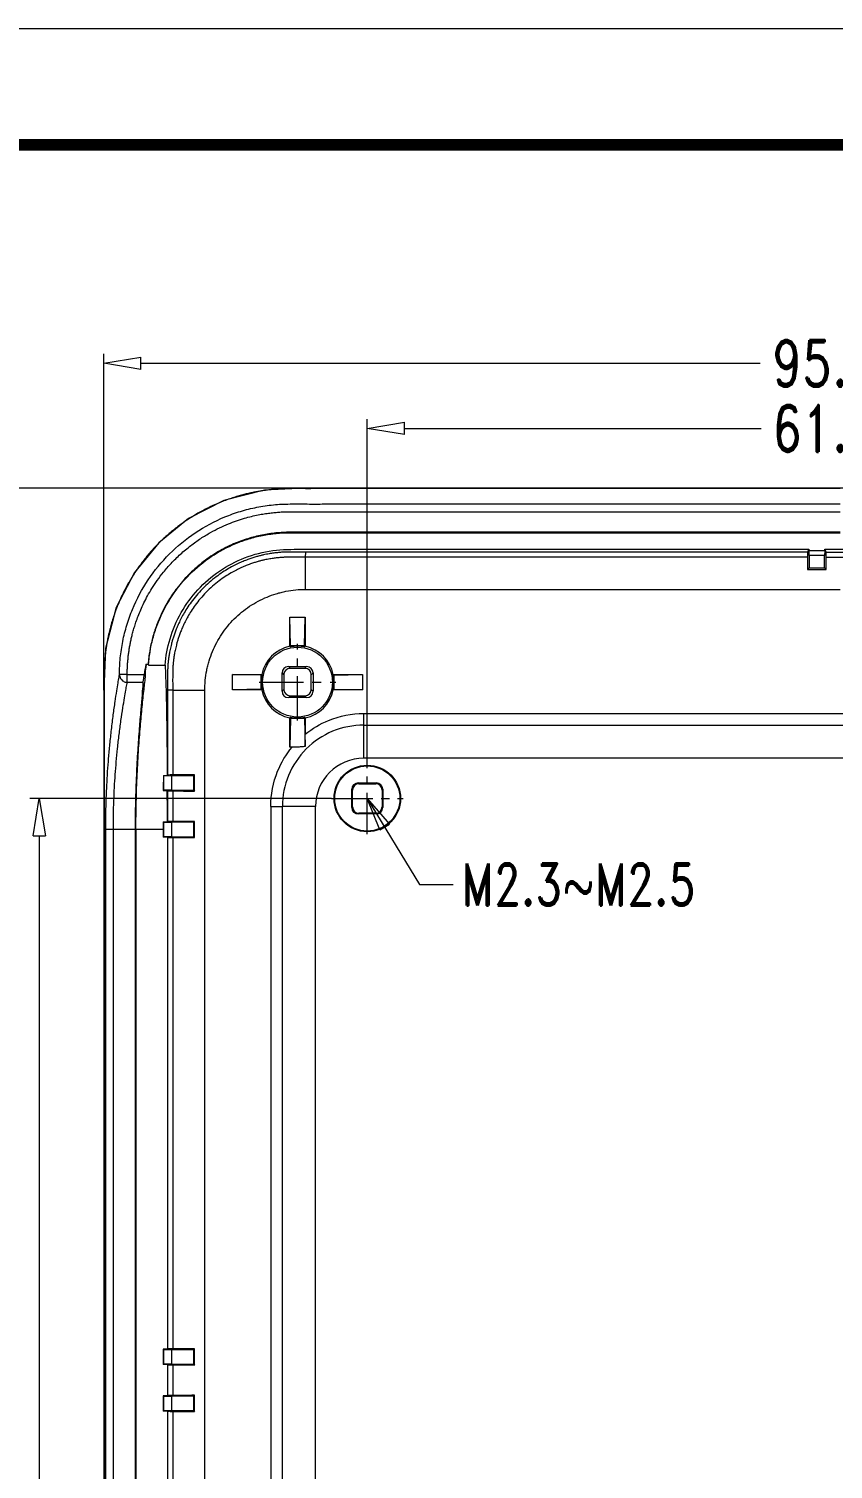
# Model space of a CAD drawing. Header units: millimetres. Extents: x 3219 to 3653, y 1046 to 1347.
# Drawn here: x 3415.7 to 3467.6, y 1254.3 to 1347.1 of the extents above; entities that cross this region are included whole.
import ezdxf

# ---------------------------------------------------------------- set-up
doc = ezdxf.new("R2010")
doc.units = ezdxf.units.MM
doc.linetypes.add('CENTER', pattern=[50.8, 31.75, -6.35, 6.35, -6.35])
doc.layers.add('dim', color=82, linetype='Continuous', lineweight=9)
doc.layers.add('from', color=7, linetype='Continuous', lineweight=13)
doc.styles.add('ROMAND', font='romand.shx', dxfattribs={"width": 0.75, "bigfont": 'gbcbig.shx'})
doc.dimstyles.new('YanXiu', dxfattribs={"dimtxt": 2.5, "dimasz": 2.2, "dimexe": 1, "dimexo": 0, "dimgap": 0.66, "dimtad": 0, "dimzin": 1, "dimdsep": 46, "dimtxsty": 'ROMAND', "dimblk": 'CLOSEDBLANK', "dimcen": 0, "dimclrd": 3, "dimclre": 3, "dimclrt": 7, "dimazin": 0, "dimtfac": 1, "dimtofl": 0, "dimtmove": 0, "dimatfit": 3, "dimldrblk": 'CLOSEDBLANK', "dimfxl": 1, "dimlwd": 5, "dimlwe": 5, "dimarcsym": 0})

# ---------------------------------------------------------------- blocks, each defined once
blk = doc.blocks.new('_ClosedBlank')
at = {"color": 0, "linetype": 'ByBlock', "lineweight": -2}
for p, q in [((-1, 0.167), (0, 0)), ((-1, 0.167), (-1, -0.167)), ((0, 0), (-1, -0.167))]:
    blk.add_line(p, q, dxfattribs=at)
blk = doc.blocks.new('*D42')
at = {"layer": 'Defpoints', "color": 0}
for p in [(3028.659, 767.694), (3009.813, 652.694), (3028.659, 652.694)]:
    blk.add_point(p, dxfattribs=at)
at = {"layer": 'dim', "color": 3, "lineweight": 5}
for p, q in [((3028.659, 767.694), (3009.214, 767.694)), ((3009.813, 765.294), (3009.813, 716.258)), ((3009.813, 655.094), (3009.813, 704.13)), ((3028.659, 652.694), (3009.214, 652.694))]:
    blk.add_line(p, q, dxfattribs=at)
at = {"layer": 'dim', "color": 3, "lineweight": 5, "xscale": 2.4, "yscale": 2.4, "zscale": 2.4}
for p, rotation in [((3009.813, 767.694), 90), ((3009.813, 652.694), 270)]:
    blk.add_blockref('_ClosedBlank', p, dxfattribs=dict(at, rotation=rotation))
at = {"layer": 'dim', "color": 7, "insert": (3009.813, 710.194), "char_height": 3, "attachment_point": 5, "rotation": 90, "style": 'ROMAND'}
blk.add_mtext('115.00', dxfattribs=at)
blk = doc.blocks.new('*D43')
at = {"layer": 'Defpoints', "color": 0}
for p in [(3026.991, 787.694), (3005.613, 632.693), (3026.991, 632.693)]:
    blk.add_point(p, dxfattribs=at)
at = {"layer": 'dim', "color": 3, "lineweight": 5}
for p, q in [((3026.991, 787.694), (3005.014, 787.694)), ((3005.613, 785.294), (3005.613, 716.258)), ((3005.613, 635.093), (3005.613, 704.13)), ((3026.991, 632.693), (3005.014, 632.693))]:
    blk.add_line(p, q, dxfattribs=at)
at = {"layer": 'dim', "color": 3, "lineweight": 5, "xscale": 2.4, "yscale": 2.4, "zscale": 2.4}
for p, rotation in [((3005.613, 787.694), 90), ((3005.613, 632.693), 270)]:
    blk.add_blockref('_ClosedBlank', p, dxfattribs=dict(at, rotation=rotation))
at = {"layer": 'dim', "color": 7, "insert": (3005.613, 710.194), "char_height": 3, "attachment_point": 5, "rotation": 90, "style": 'ROMAND'}
blk.add_mtext('155.00', dxfattribs=at)
blk = doc.blocks.new('*D44')
at = {"layer": 'Defpoints', "color": 0}
for p in [(3091.969, 791.548), (3030.969, 770.004), (3091.969, 770.004)]:
    blk.add_point(p, dxfattribs=at)
at = {"layer": 'dim', "color": 3, "lineweight": 5}
for p, q in [((3030.969, 770.004), (3030.969, 792.148)), ((3091.969, 770.004), (3091.969, 792.148)), ((3033.369, 791.548), (3056.369, 791.548)), ((3089.569, 791.548), (3066.569, 791.548))]:
    blk.add_line(p, q, dxfattribs=at)
at = {"layer": 'dim', "color": 3, "lineweight": 5, "xscale": 2.4, "yscale": 2.4, "zscale": 2.4, "rotation": 180}
blk.add_blockref('_ClosedBlank', (3030.969, 791.548), dxfattribs=at)
at = {"layer": 'dim', "color": 3, "lineweight": 5, "xscale": 2.4, "yscale": 2.4, "zscale": 2.4}
blk.add_blockref('_ClosedBlank', (3091.969, 791.548), dxfattribs=at)
at = {"layer": 'dim', "color": 7, "insert": (3061.469, 791.548), "char_height": 3, "attachment_point": 5, "style": 'ROMAND'}
blk.add_mtext('61.00', dxfattribs=at)
blk = doc.blocks.new('*D45')
at = {"layer": 'Defpoints', "color": 0}
for p in [(3108.969, 795.748), (3013.969, 774.672), (3108.969, 774.672)]:
    blk.add_point(p, dxfattribs=at)
at = {"layer": 'dim', "color": 3, "lineweight": 5}
for p, q in [((3013.969, 774.672), (3013.969, 796.348)), ((3108.969, 774.672), (3108.969, 796.348)), ((3016.369, 795.748), (3056.316, 795.748)), ((3106.569, 795.748), (3066.622, 795.748))]:
    blk.add_line(p, q, dxfattribs=at)
at = {"layer": 'dim', "color": 3, "lineweight": 5, "xscale": 2.4, "yscale": 2.4, "zscale": 2.4, "rotation": 180}
blk.add_blockref('_ClosedBlank', (3013.969, 795.748), dxfattribs=at)
at = {"layer": 'dim', "color": 3, "lineweight": 5, "xscale": 2.4, "yscale": 2.4, "zscale": 2.4}
blk.add_blockref('_ClosedBlank', (3108.969, 795.748), dxfattribs=at)
at = {"layer": 'dim', "color": 7, "insert": (3061.469, 795.748), "char_height": 3, "attachment_point": 5, "style": 'ROMAND'}
blk.add_mtext('95.00', dxfattribs=at)
blk = doc.blocks.new('*u50')
at = {"color": 7, "linetype": 'Continuous'}
for p, q in [((-37.132, 77.382), (-39.755, 76.704)), ((-34.478, 77.5), (-37.132, 77.382)), ((-34.605, 77.473), (-34.864, 77.474)), ((-34.477, 77.473), (-34.605, 77.473)), ((34.478, 77.5), (-34.478, 77.5)), ((-34.478, 77.5), (-34.477, 77.473)), ((0, 77.473), (-34.139, 77.472)), ((-39.755, 76.704), (-42.029, 75.544)), ((-42.029, 75.544), (-43.953, 73.987)), ((-43.953, 73.987), (-45.517, 72.071)), ((-34.475, 73.051), (-34.473, 73.385)), ((-2.097, 73.385), (-34.473, 73.385)), ((-2.01, 73.56), (-2.097, 73.385)), ((-2.01, 73.56), (-2.01, 73.48)), ((-2.01, 73.48), (-0.99, 73.48)), ((-2.003, 73.465), (-2.01, 73.48)), ((-0.997, 73.465), (-2.003, 73.465)), ((-2, 73.16), (-2.003, 73.465)), ((-0.997, 73.465), (-1, 73.16)), ((-0.997, 73.465), (-0.99, 73.48)), ((-0.99, 73.56), (0.99, 73.56)), ((-0.903, 73.385), (-0.99, 73.56)), ((-0.99, 73.48), (-0.99, 73.56)), ((-0.903, 73.385), (0.903, 73.385)), ((-2.102, 73.051), (-34.475, 73.051)), ((-2.102, 73.051), (-2.103, 72.256)), ((-1, 73.16), (-2, 73.16)), ((-2, 73.16), (-2, 72.36)), ((-1, 72.36), (-1, 73.16)), ((-0.898, 73.051), (0.898, 73.051)), ((-0.897, 72.256), (-0.898, 73.051)), ((-45.517, 72.071), (-46.687, 69.801)), ((-2, 72.36), (-2.103, 72.256)), ((-2.103, 72.256), (-0.897, 72.256)), ((-2, 72.36), (-1, 72.36)), ((-1, 72.36), (-0.897, 72.256)), ((-34.48, 70.98), (0, 70.98)), ((-46.687, 69.801), (-47.376, 67.176)), ((-35.5, 69.194), (-34.5, 69.194)), ((-35.5, 67.307), (-35.5, 69.194)), ((-35.452, 67.353), (-35.5, 69.194)), ((-34.548, 67.353), (-34.5, 69.194)), ((-34.5, 69.194), (-34.5, 67.307)), ((-47.376, 67.176), (-47.5, 64.478)), ((-35.452, 67.353), (-34.548, 67.353)), ((-35.452, 67.268), (-35.452, 67.353)), ((-34.548, 67.353), (-34.548, 67.268)), ((-44.786, 66.15), (-44.636, 66.15)), ((-44.61, 66.088), (-43.537, 66.088)), ((-35.589, 66), (-34.411, 66)), ((-35.589, 66), (-35.473, 65.885)), ((-34.527, 65.885), (-34.411, 66)), ((-45.982, 65.487), (-46.482, 65.492)), ((-45.982, 65.487), (-44.901, 65.487)), ((-45.982, 64.988), (-45.982, 65.487)), ((-37.353, 65.452), (-39.194, 65.5)), ((-39.194, 65.5), (-37.307, 65.5)), ((-39.194, 64.5), (-39.194, 65.5)), ((-37.353, 65.452), (-37.268, 65.452)), ((-37.353, 64.548), (-37.353, 65.452)), ((-36, 65.589), (-35.885, 65.473)), ((-36, 64.411), (-36, 65.589)), ((-35.885, 65.473), (-35.885, 64.527)), ((-34.527, 65.885), (-35.473, 65.885)), ((-34.115, 65.473), (-34, 65.589)), ((-34.115, 64.527), (-34.115, 65.473)), ((-34, 65.589), (-34, 64.411)), ((-32.732, 65.452), (-32.647, 65.452)), ((-32.693, 65.5), (-30.806, 65.5)), ((-32.647, 65.452), (-30.806, 65.5)), ((-32.647, 65.452), (-32.647, 64.548)), ((-30.806, 65.5), (-30.806, 64.5)), ((-47.5, 64.478), (-47.473, 64.478)), ((-47.5, 64.478), (-47.5, -64.478)), ((-47.474, 64.79), (-47.473, 64.478)), ((-47.473, 64.478), (-47.473, -64.478)), ((-45.982, 64.988), (-44.97, 64.988)), ((-43.051, 64.475), (-43.385, 64.473)), ((-43.385, 64.473), (-43.385, 59.009)), ((-43.05, 64.475), (-43.051, 59.017)), ((-40.98, -64.48), (-40.98, 64.48)), ((-37.353, 64.548), (-39.194, 64.5)), ((-37.307, 64.5), (-39.194, 64.5)), ((-37.268, 64.548), (-37.353, 64.548)), ((-35.885, 64.527), (-36, 64.411)), ((-35.473, 64.115), (-35.589, 64)), ((-35.473, 64.115), (-34.527, 64.115)), ((-34.527, 64.115), (-34.411, 64)), ((-34.115, 64.527), (-34, 64.411)), ((-32.647, 64.548), (-32.732, 64.548)), ((-30.806, 64.5), (-32.693, 64.5)), ((-32.647, 64.548), (-30.806, 64.5)), ((-34.411, 64), (-35.589, 64)), ((-35.5, 60.806), (-35.5, 62.693)), ((-35.452, 62.647), (-35.5, 60.806)), ((-35.452, 62.647), (-35.452, 62.732)), ((-34.548, 62.647), (-35.452, 62.647)), ((-34.548, 62.732), (-34.548, 62.647)), ((-34.548, 62.647), (-34.501, 60.846)), ((-34.5, 62.693), (-34.5, 61.647)), ((-30.732, 62.98), (30.732, 62.98)), ((-30.73, 62.227), (30.73, 62.227)), ((-30.73, 60.09), (-30.73, 62.227)), ((-35.351, 60.806), (-35.5, 60.806)), ((30.73, 60.09), (-30.73, 60.09)), ((-43.653, 58.99), (-43.404, 58.99)), ((-43.637, 58.974), (-43.653, 58.99)), ((-43.637, 58.974), (-43.128, 58.965)), ((-43.637, 58.974), (-43.637, 58.026)), ((-43.385, 59.009), (-43.404, 58.99)), ((-41.698, 58.965), (-43.128, 58.965)), ((-43.128, 58.965), (-43.128, 58.035)), ((-41.698, 58.965), (-41.64, 59.023)), ((-41.698, 58.035), (-41.698, 58.965)), ((-41.64, 57.977), (-41.64, 59.023)), ((-31.089, 58.5), (-29.911, 58.5)), ((-31.041, 58.452), (-31.089, 58.5)), ((-29.959, 58.452), (-29.911, 58.5)), ((-43.637, 58.026), (-43.658, 58.005)), ((-43.658, 58.005), (-43.399, 58.005)), ((-43.128, 58.035), (-43.637, 58.026)), ((-43.399, 58.005), (-43.385, 57.991)), ((-43.385, 57.991), (-43.385, 56.009)), ((-43.128, 58.035), (-41.698, 58.035)), ((-43.051, 57.983), (-43.051, 56.017)), ((-41.698, 58.035), (-41.64, 57.977)), ((-31.452, 58.041), (-31.5, 58.089)), ((-31.5, 56.911), (-31.5, 58.089)), ((-31.452, 56.959), (-31.452, 58.041)), ((-31.041, 58.452), (-29.959, 58.452)), ((-29.548, 58.041), (-29.5, 58.089)), ((-29.548, 58.041), (-29.548, 56.959)), ((-29.5, 58.089), (-29.5, 56.911)), ((-36.73, 56.982), (-36.73, -56.982)), ((-33.84, 56.98), (-35.977, 56.98)), ((-35.977, -56.98), (-35.977, 56.98)), ((-33.84, -56.98), (-33.84, 56.98)), ((-31.452, 56.959), (-31.5, 56.911)), ((-29.548, 56.959), (-29.5, 56.911)), ((-43.663, 56), (-43.394, 56)), ((-43.637, 55.974), (-43.663, 56)), ((-43.637, 55.974), (-43.128, 55.965)), ((-43.637, 55.974), (-43.637, 55.026)), ((-43.385, 56.009), (-43.394, 56)), ((-41.698, 55.965), (-43.128, 55.965)), ((-43.128, 55.965), (-43.128, 55.035)), ((-41.698, 55.965), (-41.64, 56.023)), ((-41.698, 55.035), (-41.698, 55.965)), ((-41.64, 54.977), (-41.64, 56.023)), ((-31.041, 56.548), (-31.089, 56.5)), ((-29.911, 56.5), (-31.089, 56.5)), ((-29.959, 56.548), (-31.041, 56.548)), ((-29.959, 56.548), (-29.911, 56.5)), ((-47.371, -55.5), (-47.371, 55.5)), ((-43.663, 55.5), (-47.371, 55.5)), ((-46.879, -55.499), (-46.879, 55.5)), ((-45.451, -55.5), (-45.451, 55.5)), ((-45.421, 55.5), (-45.421, -55.5)), ((-43.663, 55.5), (-43.663, 55)), ((-43.637, 55.026), (-43.663, 55)), ((-43.394, 55), (-43.663, 55)), ((-43.128, 55.035), (-43.637, 55.026)), ((-43.394, 55), (-43.385, 54.991)), ((-43.394, 55), (-43.394, 22)), ((-43.385, 54.991), (-43.385, 22.009)), ((-43.128, 55.035), (-41.698, 55.035)), ((-43.051, 54.983), (-43.051, 22.017)), ((-41.698, 55.035), (-41.64, 54.977)), ((-43.394, 22), (-43.663, 22)), ((-43.637, 21.974), (-43.663, 22)), ((-43.663, 22), (-43.663, 21)), ((-43.637, 21.974), (-43.128, 21.965)), ((-43.637, 21.974), (-43.637, 21.026)), ((-43.385, 22.009), (-43.394, 22)), ((-41.698, 21.965), (-43.128, 21.965)), ((-43.128, 21.965), (-43.128, 21.035)), ((-41.698, 21.965), (-41.64, 22.023)), ((-41.698, 21.035), (-41.698, 21.965)), ((-41.64, 20.977), (-41.64, 22.023)), ((-43.637, 21.026), (-43.663, 21)), ((-43.394, 21), (-43.663, 21)), ((-43.128, 21.035), (-43.637, 21.026)), ((-43.394, 21), (-43.385, 20.991)), ((-43.394, 21), (-43.394, 19)), ((-43.385, 20.991), (-43.385, 19.009)), ((-43.128, 21.035), (-41.698, 21.035)), ((-43.051, 20.983), (-43.051, 19.017)), ((-41.698, 21.035), (-41.64, 20.977)), ((-43.394, 19), (-43.663, 19)), ((-43.637, 18.974), (-43.663, 19)), ((-43.663, 19), (-43.663, 18)), ((-43.637, 18.974), (-43.128, 18.965)), ((-43.637, 18.974), (-43.637, 18.026)), ((-43.385, 19.009), (-43.394, 19)), ((-41.698, 18.965), (-43.128, 18.965)), ((-43.128, 18.965), (-43.128, 18.035)), ((-41.698, 18.965), (-41.64, 19.023)), ((-41.698, 18.035), (-41.698, 18.965)), ((-41.64, 17.977), (-41.64, 19.023)), ((-43.637, 18.026), (-43.663, 18)), ((-43.394, 18), (-43.663, 18)), ((-43.128, 18.035), (-43.637, 18.026)), ((-43.394, 18), (-43.385, 17.991)), ((-43.394, 18), (-43.394, -18)), ((-43.385, 17.991), (-43.385, -17.991)), ((-43.128, 18.035), (-41.698, 18.035)), ((-43.051, 17.983), (-43.051, -17.983)), ((-41.698, 18.035), (-41.64, 17.977))]:
    blk.add_line(p, q, dxfattribs=at)
at = {"color": 1, "linetype": 'CENTER', "ltscale": 0.09}
for p, q in [((-35, 62.525), (-35, 67.475)), ((-37.475, 65), (-32.525, 65))]:
    blk.add_line(p, q, dxfattribs=at)
at = {"color": 1, "linetype": 'CENTER', "ltscale": 0.084}
for p, q in [((-30.5, 55.19), (-30.5, 59.81)), ((-32.81, 57.5), (-28.19, 57.5))]:
    blk.add_line(p, q, dxfattribs=at)
at = {"color": 7, "linetype": 'Continuous'}
for centre, radius in [((-35, 65), 2.25), ((-30.5, 57.5), 2.144), ((-30.5, 57.5), 2.1)]:
    blk.add_circle(centre, radius, dxfattribs=at)
for centre, radius, start, end in [((-35.026, 12.231), 65.244, 89.85768, 90.0304), ((-33.998, 213.508), 136.036, 269.7983, 269.94081), ((-467.26, 72.984), 432.785, 359.73475, 0.00897), ((-35, 65), 2.361, 102.22726, 167.77274), ((-40.141, 61.552), 7.394, 50.63587, 51.11532), ((-35, 65), 2.313, 78.73002, 101.26998), ((-29.843, 61.532), 7.419, 128.8855, 129.36331), ((-35, 65), 2.361, 12.22726, 77.77274), ((8.416, 56.588), 54.054, 169.81056, 170.52327), ((-36.575, 65.557), 8.052, 175.91852, 176.22212), ((36.638, 65.081), 84.113, 180.02732, 180.19791), ((-35, 65), 2.313, 168.73002, 191.26998), ((-31.532, 70.157), 7.419, 218.8855, 219.36331), ((-38.448, 70.141), 7.394, 320.63587, 321.11532), ((-35, 65), 2.313, 348.73002, 11.26998), ((-43.048, 517.138), 452.662, 269.99959, 270.26173), ((-31.552, 59.859), 7.394, 140.63587, 141.11532), ((-35, 65), 2.361, 192.22726, 257.77274), ((-35, 65), 2.361, 282.22726, 347.77274), ((-38.468, 59.843), 7.419, 38.8855, 39.36331), ((-30.73, 56.98), 5.247, 89.99999, 180), ((-40.157, 68.468), 7.419, 308.8855, 309.36331), ((-35, 65), 2.313, 258.73002, 281.26998), ((-29.859, 68.448), 7.394, 230.63587, 231.11532), ((-271.739, 61.94), 241.009, 0.06841, 0.24733), ((-248.506, 61.516), 214.006, 359.82054, 0.03513), ((-30.73, 56.98), 3.11, 90, 180), ((-40.941, -286.961), 345.984, 90.1158, 90.34941), ((-632.218, 55.523), 588.824, 0.046373, 0.241512), ((-40.921, 408.863), 350.886, 269.65222, 269.88256), ((-35.69, 297.96), 240.98, 269.75269, 269.93164), ((-40.94, -290.112), 346.135, 90.11589, 90.34938), ((-40.92, 406.03), 351.054, 269.65224, 269.88247), ((-40.94, -324.088), 346.112, 90.11587, 90.34939), ((-40.921, 371.965), 350.989, 269.65224, 269.88251), ((-40.94, -327.09), 346.113, 90.11587, 90.34939), ((-40.921, 368.967), 350.99, 269.65224, 269.88251)]:
    blk.add_arc(centre, radius, start, end, dxfattribs=at)
for centre, major_axis, ratio, start_param, end_param in [((-35.588, 65.588), (-0.291, 0.291), 0.999924, -0.78536, 0.78536), ((-34.412, 65.588), (-0.291, -0.291), 0.999924, 2.356233, 3.926953), ((-35.473, 65.473), (0.291, -0.291), 0.999924, 2.356233, 3.926953), ((-34.527, 65.473), (0.291, 0.291), 0.999924, -0.78536, 0.78536), ((-35.588, 64.412), (0.291, 0.291), 0.999924, 2.356233, 3.926953), ((-35.473, 64.527), (0.291, 0.291), 0.999924, -3.926953, -2.356233), ((-34.527, 64.527), (-0.291, 0.291), 0.999924, -3.926953, -2.356233), ((-34.412, 64.412), (-0.291, 0.291), 0.999924, 2.356233, 3.926953), ((-43.477, 55.5), (0, 10.65), 0.017455, 1.236955, 1.333339), ((-31.088, 58.088), (-0.291, 0.291), 0.999924, -0.78536, 0.78536), ((-29.912, 58.088), (0.291, 0.291), 0.999924, -0.78536, 0.78536), ((-31.04, 58.04), (0.291, -0.291), 0.999924, 2.356233, 3.926953), ((-29.96, 58.04), (-0.291, -0.291), 0.999924, 2.356233, 3.926953), ((-31.088, 56.912), (0.291, 0.291), 0.999924, -3.926953, -2.356233), ((-31.04, 56.96), (0.291, 0.291), 0.999924, 2.356233, 3.926953), ((-29.96, 56.96), (-0.291, 0.291), 0.999924, 2.356233, 3.926953), ((-29.912, 56.912), (-0.291, 0.291), 0.999924, -3.926953, -2.356233), ((-43.477, 55.5), (0, 10.65), 0.017455, 1.52385, 1.570796)]:
    blk.add_ellipse(centre, major_axis=major_axis, ratio=ratio, start_param=start_param, end_param=end_param, dxfattribs=at)
for points, start_tangent, end_tangent in [([(-35.06, 77.474), (-35.119, 77.474), (-35.244, 77.474), (-35.366, 77.473), (-35.487, 77.472), (-35.61, 77.47), (-35.735, 77.468), (-35.862, 77.464), (-35.992, 77.459), (-36.123, 77.453), (-36.254, 77.445), (-36.386, 77.435), (-36.526, 77.424), (-36.679, 77.409), (-36.85, 77.39), (-37.042, 77.366), (-37.256, 77.336), (-37.493, 77.298), (-37.748, 77.251), (-38.02, 77.195), (-38.309, 77.128), (-38.612, 77.049), (-38.934, 76.957), (-39.277, 76.847), (-39.645, 76.717), (-40.04, 76.562), (-40.467, 76.375), (-40.927, 76.152), (-41.423, 75.883), (-41.956, 75.56), (-42.512, 75.179), (-43.069, 74.749), (-43.619, 74.27), (-44.154, 73.743), (-44.668, 73.168), (-45.153, 72.547), (-45.596, 71.9), (-45.956, 71.294), (-46.245, 70.741), (-46.481, 70.232), (-46.674, 69.759), (-46.832, 69.321), (-46.961, 68.918), (-47.066, 68.549), (-47.151, 68.213), (-47.219, 67.905), (-47.276, 67.613), (-47.325, 67.326), (-47.367, 67.039), (-47.401, 66.752), (-47.429, 66.466), (-47.45, 66.177), (-47.463, 65.89), (-47.47, 65.609), (-47.473, 65.337), (-47.474, 65.069), (-47.474, 65.04)], (-1, -0.000623), (0.000222, -1)), ([(-46.482, 65.492), (-46.469, 66.02), (-46.429, 66.558), (-46.271, 67.626), (-46.008, 68.674), (-45.645, 69.69), (-44.628, 71.593), (-43.26, 73.26), (-41.593, 74.628), (-39.69, 75.645), (-38.674, 76.008), (-37.626, 76.271), (-36.558, 76.429), (-36.02, 76.469), (-35.48, 76.482), (-34.371, 76.482), (-33.263, 76.482), (-31.045, 76.482), (-28.828, 76.482), (-26.61, 76.482), (-22.175, 76.482), (-17.74, 76.482), (-13.305, 76.482), (-8.87, 76.482), (0, 76.482)], (0.009698, 0.999953), (1, 0)), ([(-45.982, 65.487), (-45.977, 65.805), (-45.965, 66.087), (-45.946, 66.354), (-45.92, 66.618), (-45.888, 66.882), (-45.849, 67.146), (-45.804, 67.408), (-45.752, 67.668), (-45.691, 67.935), (-45.619, 68.219), (-45.53, 68.529), (-45.419, 68.872), (-45.282, 69.25), (-45.113, 69.663), (-44.91, 70.102), (-44.672, 70.56), (-44.39, 71.039), (-44.053, 71.546), (-43.645, 72.085), (-43.148, 72.656), (-42.55, 73.246), (-41.891, 73.799), (-41.238, 74.263), (-40.616, 74.641), (-40.024, 74.948), (-39.461, 75.198), (-38.927, 75.4), (-38.425, 75.561), (-37.963, 75.685), (-37.538, 75.779), (-37.145, 75.849), (-36.783, 75.901), (-36.453, 75.937), (-36.143, 75.962), (-35.823, 75.976), (-35.46, 75.982), (-35.042, 75.984), (-34.566, 75.983), (-34.031, 75.982), (-33.44, 75.982), (-32.795, 75.983), (-32.09, 75.983), (-31.32, 75.982), (-30.481, 75.982), (-29.574, 75.982), (-28.601, 75.982), (-27.557, 75.982), (-26.433, 75.982), (-25.218, 75.982), (-23.902, 75.982), (-22.475, 75.982), (-20.931, 75.982), (-19.261, 75.982), (-17.455, 75.982), (-15.503, 75.982), (-13.393, 75.982), (-11.112, 75.982), (-8.646, 75.982), (-5.98, 75.982), (-3.102, 75.982), (0, 75.982)], (0.009645, 0.999953), (1, 0)), ([(0, 74.66), (-3.04, 74.66), (-5.867, 74.66), (-8.495, 74.66), (-10.938, 74.66), (-13.208, 74.66), (-15.319, 74.66), (-17.285, 74.66), (-19.117, 74.66), (-20.819, 74.66), (-22.396, 74.66), (-23.848, 74.66), (-25.183, 74.66), (-26.421, 74.66), (-27.588, 74.66), (-28.711, 74.66), (-29.814, 74.66), (-30.883, 74.66), (-31.891, 74.66), (-32.841, 74.66), (-33.761, 74.66), (-34.676, 74.661), (-35.591, 74.659), (-36.503, 74.603), (-37.407, 74.456), (-38.315, 74.211), (-39.245, 73.853), (-40.21, 73.348), (-41.175, 72.68), (-42.05, 71.892), (-42.765, 71.066), (-43.322, 70.253), (-43.754, 69.457), (-44.091, 68.661), (-44.35, 67.846), (-44.532, 67.005), (-44.636, 66.15)], (-1, 0), (-0.073322, -0.997308)), ([(-44.607, 66.13), (-44.586, 66.376), (-44.454, 67.264), (-44.236, 68.137), (-43.934, 68.981), (-43.088, 70.564), (-41.95, 71.95), (-40.564, 73.088), (-38.981, 73.934), (-38.136, 74.236), (-37.265, 74.454), (-36.376, 74.586), (-35.934, 74.619), (-35.708, 74.626), (-35.462, 74.63), (-34.376, 74.63), (-33.261, 74.63), (-31.045, 74.63), (-28.827, 74.63), (-26.61, 74.63), (-22.175, 74.63), (-17.74, 74.63), (-13.305, 74.63), (-8.87, 74.63), (0, 74.63)], (0.071169, 0.997464), (1, 0)), ([(-43.537, 66.088), (-43.224, 67.786), (-42.501, 69.479), (-41.419, 70.958), (-40.035, 72.154), (-38.409, 73.01), (-36.596, 73.482), (-34.744, 73.561), (-32.783, 73.56), (-30.644, 73.56), (-28.323, 73.56), (-25.815, 73.56), (-23.113, 73.56), (-20.204, 73.56), (-17.074, 73.56), (-13.707, 73.56), (-10.087, 73.56), (-6.194, 73.56), (-2.01, 73.56)], (0.075847, 0.997119), (1, 0)), ([(-34.473, 73.385), (-34.617, 73.386), (-34.751, 73.386), (-34.878, 73.387), (-34.999, 73.387), (-35.117, 73.387), (-35.235, 73.387), (-35.354, 73.386), (-35.47, 73.385), (-35.579, 73.384), (-35.688, 73.382), (-35.8, 73.379), (-35.919, 73.373), (-36.043, 73.366), (-36.167, 73.356), (-36.288, 73.344), (-36.408, 73.331), (-36.535, 73.315), (-36.677, 73.294), (-36.835, 73.269), (-37.007, 73.237), (-37.195, 73.198), (-37.401, 73.149), (-37.627, 73.089), (-37.873, 73.015), (-38.141, 72.925), (-38.432, 72.815), (-38.745, 72.681), (-39.083, 72.518), (-39.445, 72.321), (-39.834, 72.08), (-40.252, 71.785), (-40.694, 71.424), (-41.128, 71.013), (-41.52, 70.582), (-41.858, 70.153), (-42.137, 69.747), (-42.362, 69.373), (-42.545, 69.031), (-42.694, 68.715), (-42.819, 68.422), (-42.922, 68.15), (-43.007, 67.899), (-43.077, 67.671), (-43.134, 67.463), (-43.181, 67.272), (-43.219, 67.098), (-43.25, 66.94), (-43.275, 66.798), (-43.295, 66.668), (-43.313, 66.546), (-43.328, 66.426), (-43.342, 66.304), (-43.355, 66.182), (-43.365, 66.059), (-43.372, 65.937), (-43.378, 65.816), (-43.382, 65.695), (-43.384, 65.576), (-43.385, 65.456), (-43.386, 65.33), (-43.387, 65.191), (-43.387, 65.035), (-43.386, 64.863), (-43.386, 64.676), (-43.385, 64.473)], (-0.999995, 0.00306), (0.002297, -0.999997)), ([(-2.097, 73.385), (-2.099, 73.341), (-2.101, 73.223), (-2.102, 73.051)], (-0.447186, -0.894441), (-0.003069, -0.999995)), ([(-0.898, 73.051), (-0.899, 73.223), (-0.901, 73.341), (-0.903, 73.385)], (-0.003069, 0.999995), (-0.447186, 0.894441)), ([(-34.475, 73.051), (-34.62, 73.052), (-34.756, 73.052), (-34.883, 73.053), (-35.005, 73.053), (-35.123, 73.053), (-35.242, 73.053), (-35.362, 73.052), (-35.477, 73.052), (-35.587, 73.05), (-35.694, 73.049), (-35.801, 73.046), (-35.914, 73.041), (-36.031, 73.034), (-36.149, 73.025), (-36.265, 73.014), (-36.38, 73.001), (-36.502, 72.986), (-36.638, 72.966), (-36.79, 72.942), (-36.955, 72.912), (-37.134, 72.875), (-37.331, 72.829), (-37.546, 72.772), (-37.783, 72.701), (-38.039, 72.615), (-38.317, 72.51), (-38.618, 72.382), (-38.941, 72.226), (-39.287, 72.038), (-39.659, 71.808), (-40.059, 71.526), (-40.482, 71.181), (-40.897, 70.788), (-41.273, 70.375), (-41.596, 69.965), (-41.862, 69.576), (-42.078, 69.218), (-42.252, 68.89), (-42.395, 68.589), (-42.513, 68.308), (-42.612, 68.047), (-42.693, 67.807), (-42.76, 67.589), (-42.814, 67.39), (-42.858, 67.208), (-42.895, 67.042), (-42.924, 66.891), (-42.948, 66.755), (-42.967, 66.63), (-42.984, 66.513), (-42.999, 66.397), (-43.012, 66.28), (-43.024, 66.163), (-43.033, 66.047), (-43.04, 65.932), (-43.045, 65.816), (-43.049, 65.7), (-43.051, 65.584), (-43.052, 65.465), (-43.052, 65.338), (-43.053, 65.198), (-43.053, 65.041), (-43.052, 64.868), (-43.052, 64.68), (-43.051, 64.475)], (-0.999994, 0.003359), (0.002566, -0.999997)), ([(-40.98, 64.48), (-40.971, 64.799), (-40.949, 65.117), (-40.855, 65.748), (-40.785, 66.059), (-40.7, 66.367), (-40.485, 66.967), (-39.885, 68.091), (-39.076, 69.076), (-38.091, 69.885), (-36.967, 70.485), (-36.367, 70.7), (-36.059, 70.785), (-35.748, 70.855), (-35.117, 70.949), (-34.48, 70.98)], (0.010801, 0.999942), (0.99994, 0.010964)), ([(-45.421, 55.5), (-45.401, 57.266), (-45.34, 59.051), (-45.246, 60.72), (-45.136, 62.155), (-45.019, 63.415), (-44.901, 64.544), (-44.809, 65.427), (-44.767, 65.969)], (0.000002, 1), (0.198063, 0.980189)), ([(-44.767, 65.969), (-44.786, 66.15)], (0.198063, 0.980189), (-1, 0)), ([(-44.622, 66.134), (-44.61, 66.088)], (0.377334, -0.926077), (0.172928, -0.984935)), ([(-43.537, 66.088), (-43.525, 65.765), (-43.5, 65.077), (-43.468, 63.996), (-43.442, 62.588), (-43.42, 60.909), (-43.404, 58.99)], (0.084782, -0.9964), (0.006026, -0.999982)), ([(-47.371, 55.5), (-47.362, 56.489), (-47.338, 57.436), (-47.298, 58.355), (-47.247, 59.228), (-47.182, 60.093), (-47.1, 60.998), (-47, 61.943), (-46.883, 62.894), (-46.762, 63.758), (-46.659, 64.434), (-46.576, 64.952), (-46.514, 65.316), (-46.482, 65.492)], (0.000009, 1), (0.181011, 0.983481)), ([(-46.482, 65.492), (-46.417, 65.241), (-46.233, 65.056), (-45.982, 64.988)], (-0.009983, -0.99995), (0.999992, -0.003931)), ([(-44.901, 65.487), (-44.931, 65.302), (-44.954, 65.143), (-44.967, 65.033), (-44.97, 64.988)], (-0.164663, -0.98635), (0.348669, -0.937246)), ([(-46.879, 55.5), (-46.87, 56.44), (-46.845, 57.339), (-46.806, 58.212), (-46.753, 59.042), (-46.688, 59.864), (-46.606, 60.723), (-46.505, 61.621), (-46.386, 62.524), (-46.264, 63.345), (-46.16, 63.989), (-46.077, 64.48), (-46.014, 64.823), (-45.982, 64.988)], (0.000011, 1), (0.195169, 0.98077)), ([(-45.451, 55.5), (-45.431, 57.278), (-45.374, 59.014), (-45.288, 60.61), (-45.188, 62.009), (-45.088, 63.193), (-45.006, 64.12), (-44.963, 64.728), (-44.97, 64.988)], (0.000002, 1), (-0.348669, 0.937246)), ([(-34.5, 61.647), (-33.001, 62.534), (-30.732, 62.98)], (0.777875, 0.62842), (0.999968, 0.007964)), ([(-36.73, 56.982), (-36.284, 59.251), (-35.351, 60.806)], (0.007964, 0.999968), (0.637732, 0.770258)), ([(-34.501, 60.846), (-34.76, 60.822), (-35.045, 60.81), (-35.351, 60.806)], (-0.992971, -0.11836), (-1, 0)), ([(-43.051, 59.017), (-43.223, 59.015), (-43.341, 59.012), (-43.385, 59.009)], (-0.999981, -0.006139), (-0.707117, -0.707096)), ([(-43.385, 57.991), (-43.341, 57.988), (-43.223, 57.985), (-43.051, 57.983)], (0.707114, -0.7071), (0.999981, -0.006139)), ([(-43.051, 56.017), (-43.223, 56.015), (-43.341, 56.012), (-43.385, 56.009)], (-0.999981, -0.006139), (-0.707106, -0.707108)), ([(-43.385, 54.991), (-43.341, 54.988), (-43.223, 54.985), (-43.051, 54.983)], (0.707105, -0.707109), (0.999981, -0.006139)), ([(-43.051, 22.017), (-43.223, 22.015), (-43.341, 22.012), (-43.385, 22.009)], (-0.999981, -0.006139), (-0.707107, -0.707107)), ([(-43.385, 20.991), (-43.341, 20.988), (-43.223, 20.985), (-43.051, 20.983)], (0.707107, -0.707107), (0.999981, -0.006139)), ([(-43.051, 19.017), (-43.223, 19.015), (-43.341, 19.012), (-43.385, 19.009)], (-0.999981, -0.006139), (-0.707107, -0.707107)), ([(-43.385, 17.991), (-43.341, 17.988), (-43.223, 17.985), (-43.051, 17.983)], (0.707107, -0.707107), (0.999981, -0.006139))]:
    blk.add_spline(points, degree=3, dxfattribs=dict(at, start_tangent=start_tangent, end_tangent=end_tangent))
at = {"layer": 'dim', "color": 7, "insert": (-24.428, 51.949), "char_height": 2.7, "attachment_point": 4, "style": 'ROMAND'}
blk.add_mtext('M2.3~M2.5', dxfattribs=at)
at = {"layer": 'dim'}
for base, p1, p2, picture, middle in [((47.5, 85.555), (-47.5, 64.478), (47.5, 64.478), '*D45', (0, 85.555)), ((30.5, 81.355), (-30.5, 59.81), (30.5, 59.81), '*D44', (0, 81.355))]:
    dim = blk.add_linear_dim(base=base, p1=p1, p2=p2, dimstyle='YanXiu', override={"dimtxt": 3, "dimasz": 2.4, "dimexe": 0.5997, "dimgap": 0.5997}, dxfattribs=at)
    dim.commit()
    dim.dimension.update_dxf_attribs({"geometry": picture, "text_midpoint": middle, "insert": (-3061.469, -710.194)})
for base, p1, p2, picture, middle in [((-55.856, -77.5), (-34.478, 77.5), (-34.478, -77.5), '*D43', (-55.856, 0)), ((-51.656, -57.5), (-32.81, 57.5), (-32.81, -57.5), '*D42', (-51.656, 0))]:
    dim = blk.add_linear_dim(base=base, p1=p1, p2=p2, angle=90, dimstyle='YanXiu', override={"dimtxt": 3, "dimasz": 2.4, "dimexe": 0.5997, "dimgap": 0.5997}, dxfattribs=at)
    dim.commit()
    dim.dimension.update_dxf_attribs({"geometry": picture, "text_midpoint": middle, "insert": (-3061.469, -710.194)})
at = {"layer": 'dim', "annotation_type": 0, "has_hookline": 1, "hookline_direction": 0, "text_width": 16.393}
blk.add_leader([(-30.5, 57.5), (-27.127, 51.949), (-24.967, 51.949)], dimstyle='YanXiu', override={"dimasz": 2.16, "dimexe": 0.49975, "dimgap": 0.53973}, dxfattribs=at)

msp = doc.modelspace()

# ---------------------------------------------------------------- linework, layer by layer
at = {"layer": 'from'}
msp.add_lwpolyline([(3219.379, 1045.566), (3653.364, 1045.566), (3653.364, 1347.146), (3219.379, 1347.146)], close=True, dxfattribs=at)
at = {"layer": 'from', "const_width": 0.748}
msp.add_lwpolyline([(3226.859, 1053.045), (3226.859, 1339.667), (3645.885, 1339.667), (3645.885, 1053.045), (3226.859, 1053.045)], dxfattribs=at)

# ---------------------------------------------------------------- block references
at = {"layer": 'from'}
msp.add_blockref('*u50', (3468.012, 1240.031), dxfattribs=at)

doc.saveas('drawing.dxf')
